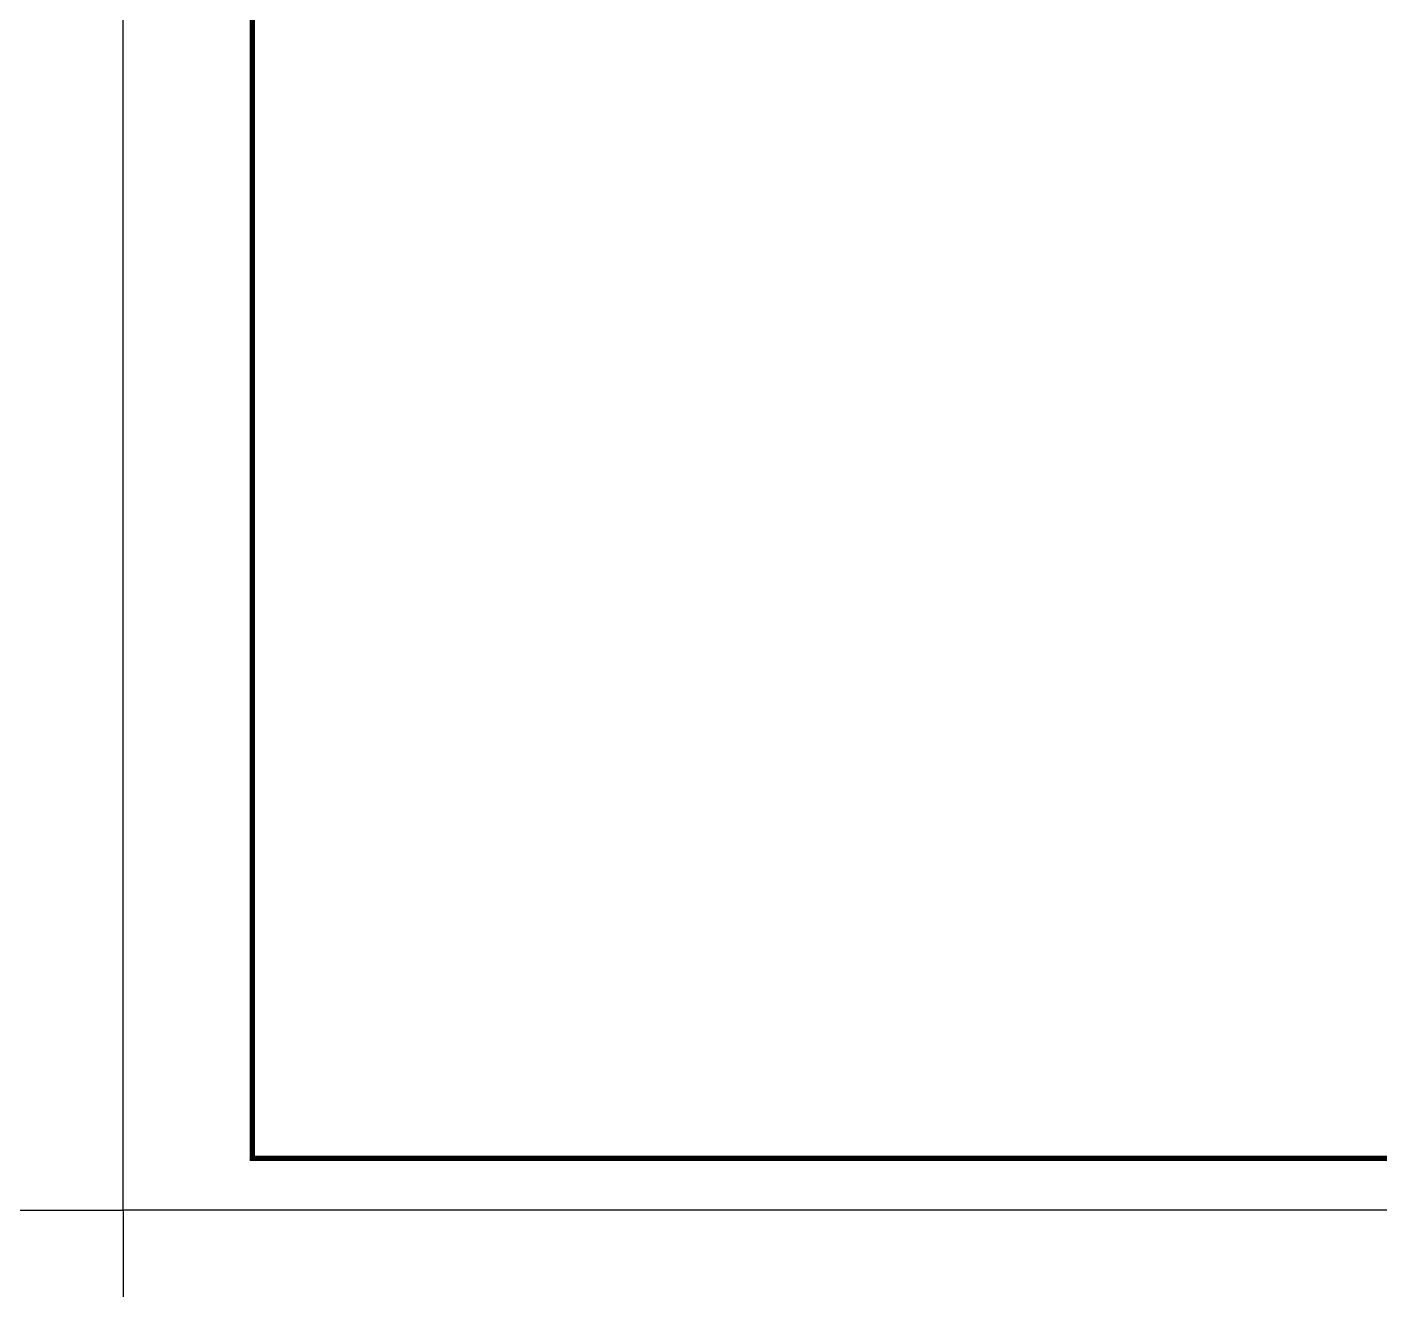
# Model space of a CAD drawing. Extents: x 27938 to 1507990, y 110129 to 923079.
# Drawn here: x 811757 to 837917, y 409288 to 433714 of the extents above; entities that cross this region are included whole.
import ezdxf

# ---------------------------------------------------------------- set-up
doc = ezdxf.new("R2010")
doc.units = 0
doc.header["$LTSCALE"] = 1000
doc.header["$MEASUREMENT"] = 0
doc.layers.add('text', color=7, linetype='Continuous')
doc.layers.add('图框', color=140, linetype='Continuous')
doc.layers.add('yichutu', color=7, linetype='Continuous', true_color=0xffffff, plot=False)

# ---------------------------------------------------------------- blocks, each defined once
blk = doc.blocks.new('TK')
at = {"layer": '图框'}
blk.add_lwpolyline([(465375, 548714), (549475, 548714), (549475, 489314), (465375, 489314)], close=True, dxfattribs=at)
blk.add_lwpolyline([(465375, 548714), (549475, 548714), (549475, 489314), (465375, 489314)], close=True, dxfattribs=at)
at = {"layer": '图框', "const_width": 100}
blk.add_lwpolyline([(548475, 490314), (548475, 547714), (467875, 547714), (467875, 490314)], close=True, dxfattribs=at)
blk = doc.blocks.new('yct-841-594-84100-59399.9999999999-100-1000.0')
at = {"layer": 'yichutu', "color": 7, "true_color": 0xffffff}
blk.add_lwpolyline([(0, 0), (0, 59400), (84100, 59400), (84100, 0)], close=True, dxfattribs=at)

msp = doc.modelspace()

# ---------------------------------------------------------------- linework, layer by layer
at = {"layer": 'text', "color": 2}
msp.add_lwpolyline([(813614.1, 393023.5), (782614.1, 393023.5), (782614.1, 410831.9), (813614.1, 410831.9)], close=True, dxfattribs=at)

# ---------------------------------------------------------------- block references
msp.add_blockref('TK', (348239.1, -78481.8))
at = {"layer": 'yichutu'}
msp.add_blockref('yct-841-594-84100-59399.9999999999-100-1000.0', (813614.1, 410831.9), dxfattribs=at)

doc.saveas('drawing.dxf')
